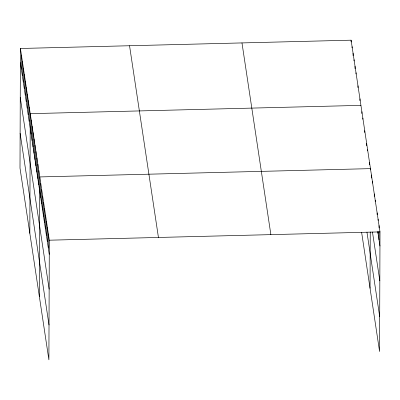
<?xml version="1.0" encoding="UTF-8"?>
<svg xmlns="http://www.w3.org/2000/svg" width="400" height="400" viewBox="0 0 400 400"><rect width="100%" height="100%" fill="white"/><g stroke="black" fill="none" stroke-linecap="round" stroke-linejoin="round"><path stroke-width="0.6" d="M20.42 48.48L20 168.105L48.895 359.82L49.31 240.195L20.42 48.48L351.105 40.18L380 231.895L379.58 351.52L361.64 232.465M21.35 69.17L21.4 55M22.335 75.69L22.38 61.52M23.315 82.205L23.365 68.035M24.3 88.725L24.345 74.555M25.28 95.245L25.33 81.075M26.26 101.76L26.31 87.59M27.245 108.28L27.295 94.11M28.225 114.8L28.275 100.63M29.21 121.315L29.26 107.145M29.825 233.285L30.24 113.665L360.93 105.365M31.145 134.16L31.195 119.99M32.1 140.49L32.15 126.32M33.05 146.815L33.1 132.645M34.005 153.14L34.055 138.97M34.96 159.47L35.01 145.3M35.915 165.795L35.96 151.625M36.865 172.12L36.915 157.95M37.82 178.445L37.87 164.28M38.775 184.775L38.825 170.605M39.36 296.555L39.775 176.93L370.465 168.63L370.46 169.86M40.68 197.425L40.73 183.26M41.635 203.755L41.685 189.585M42.585 210.08L42.635 195.91M43.54 216.405L43.59 202.235M44.495 222.735L44.545 208.565M45.445 229.06L45.495 214.89M46.4 235.385L46.45 221.215M47.355 241.715L47.405 227.545M48.31 248.04L48.355 233.87M351.1 42.03L351.105 40.18M352.085 47.93L352.09 46.7M353.065 55.68L353.07 53.22M354.05 60.97L354.055 59.735M355.03 68.72L355.035 66.255M356.015 74.005L356.02 72.775M357.975 87.66L357.985 85.81M359.94 100.695L359.95 98.845M361.875 113.54L361.885 111.69M362.835 119.25L362.835 118.02M364.74 132.52L364.745 130.67M366.645 145.79L366.65 143.325M367.6 150.885L367.605 149.65M369.505 164.77L369.51 162.305M370.05 288.25L370.245 231.94M371.41 178.035L371.42 174.955M372.365 183.13L372.37 181.285M374.27 196.4L374.28 193.935M375.23 201.495L375.235 200.265M377.135 214.765L377.14 212.915M378.045 233.41L378.05 231.565M378.09 220.475L378.095 219.245M378.995 239.74L379.025 231.73M379.04 228.035L379.045 225.57M49.31 240.195L380 231.895M377.785 231.685L379.95 246.065M372.46 231.98L379.83 280.865M366.96 232.17L379.705 316.72M241.98 42.92L270.875 234.635M129.545 45.745L158.44 237.46M20.37 62.65L49.26 254.365M20.245 97.45L49.14 289.165M20.12 133.305L49.015 325.02"/></g></svg>
